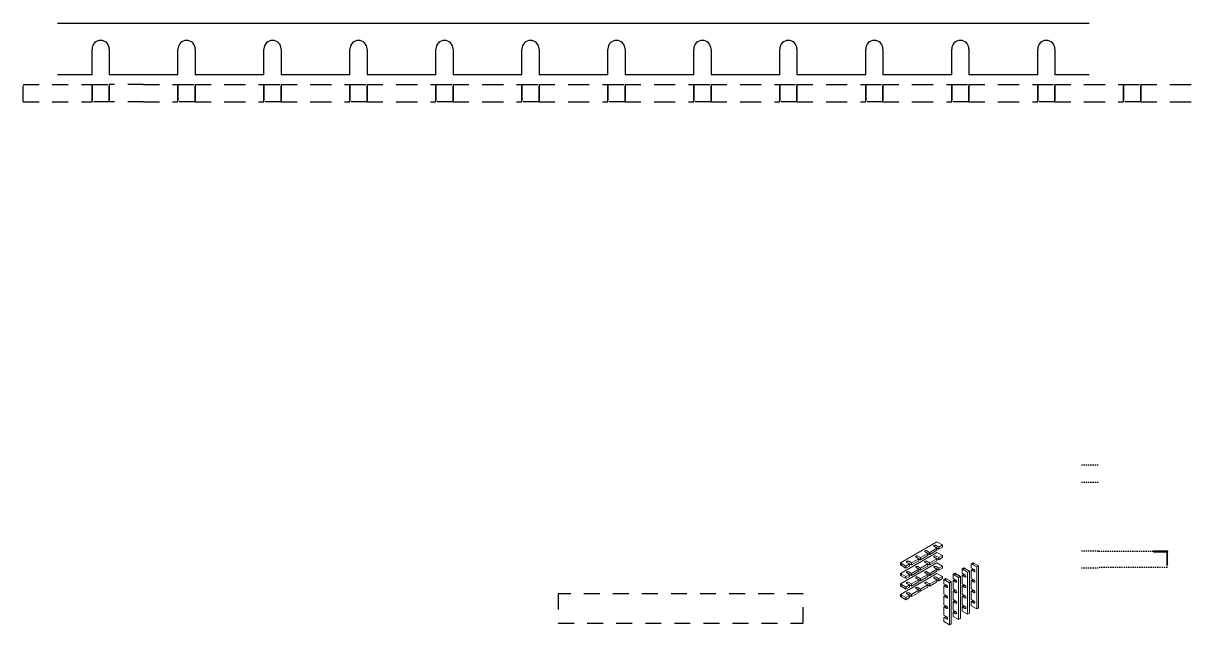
# Model space of a CAD drawing. Header units: millimetres. Extents: x -244126 to 368105, y -173968 to 259060.
# Drawn here: x 40743 to 44123, y 14732 to 16482 of the extents above; entities that cross this region are included whole.
import ezdxf

# ---------------------------------------------------------------- set-up
doc = ezdxf.new("R2010")
doc.units = ezdxf.units.MM
doc.header["$MEASUREMENT"] = 0
for name, pattern in [('TA_HL_001.00', [6.5, 3.55, -2.95]), ('TA_HL_001.00000', [6.5, 3.55, -2.95]), ('TA_HL_013.00000', [84.5, 46.15, -38.35])]:
    doc.linetypes.add(name, pattern=pattern)
for name, color, linetype in [('000 - H A T C H', 8, 'Continuous'), ('000 - WIPEOUT', 250, 'Continuous'), ('001 - ASCESSORIES', 1, 'Continuous'), ('002 - STRUCTURAL STEEL', 4, 'Continuous'), ('A04_TUBE SERIES', 7, 'Continuous')]:
    doc.layers.add(name, color=color, linetype=linetype)

# ---------------------------------------------------------------- blocks, each defined once
blk = doc.blocks.new('*U686')
at = {"layer": '000 - H A T C H'}
h = blk.add_hatch(dxfattribs=at)
h.set_pattern_fill('ANSI32', color=256, scale=0.1)
h.set_pattern_definition([(45, (0, 0), (-0.67352, 0.67352), []), (45, (0.449, 0), (-0.67352, 0.67352), [])])
edge = h.paths.add_edge_path()
edge.add_line((0, 1.5), (0, 40))
edge.add_line((0, 40), (-2, 40))
edge.add_line((-2, 40), (-2, 2))
edge.add_line((-2, 2), (-40, 2))
edge.add_line((-40, 2), (-40, 0))
edge.add_line((-40, 0), (-1.5, 0))
edge.add_arc((-1.5, 1.5), 1.5, 270, 360)
blk.add_point((0, 0))
at = {"layer": '001 - ASCESSORIES', "color": 0, "linetype": 'ByBlock'}
for points in [[(-2, 40), (-2, 2), (-40, 2), (-40, 0), (-1.5, 0)], [(0, 1.5), (0, 40), (-2, 40)]]:
    blk.add_lwpolyline(points, dxfattribs=at)
blk.add_lwpolyline([(-1.5, 0, 0.414214), (0, 1.5)], format="xyb", dxfattribs=at)
blk = doc.blocks.new('*U812')
at = {"layer": 'A04_TUBE SERIES', "color": 3, "linetype": 'ByBlock'}
for points in [[(-1975, 25), (-1775, 25)], [(-1975, -25), (-1975, 25)], [(-1775, 25), (-1775, -25)], [(-1725, -25), (-1725, 25)], [(-1625, 25), (-1725, 25)], [(-1625, 25), (-1525, 25)], [(-1525, 25), (-1525, -25)], [(-1475, 25), (-1375, 25)], [(-1475, -25), (-1475, 25)], [(-1375, 25), (-1275, 25)], [(-1275, 25), (-1275, -25)], [(-1225, 25), (-1125, 25)], [(-1225, -25), (-1225, 25)], [(-1125, 25), (-1025, 25)], [(-1025, 25), (-1025, -25)], [(-975, 25), (-875, 25)], [(-975, -25), (-975, 25)], [(-875, 25), (-775, 25)], [(-775, 25), (-775, -25)], [(-725, 25), (-625, 25)], [(-725, -25), (-725, 25)], [(-625, 25), (-525, 25)], [(-525, 25), (-525, -25)], [(-475, 25), (-375, 25)], [(-475, -25), (-475, 25)], [(-375, 25), (-275, 25)], [(-275, 25), (-275, -25)], [(-225, 25), (-125, 25)], [(-225, -25), (-225, 25)], [(-125, 25), (-25, 25)], [(-25, 25), (-25, -25)], [(25, 25), (125, 25)], [(25, -25), (25, 25)], [(125, 25), (225, 25)], [(225, 25), (225, -25)], [(275, 25), (375, 25)], [(275, -25), (275, 25)], [(375, 25), (475, 25)], [(475, 25), (475, -25)], [(525, 25), (625, 25)], [(525, -25), (525, 25)], [(625, 25), (725, 25)], [(725, 25), (725, -25)], [(775, 25), (875, 25)], [(775, -25), (775, 25)], [(875, 25), (975, 25)], [(975, 25), (975, -25)], [(1025, 25), (1125, 25)], [(1025, -25), (1025, 25)], [(1125, 25), (1225, 25)], [(1225, 25), (1225, -25)], [(1275, 25), (1375, 25)], [(1275, -25), (1275, 25)], [(1375, 25), (1475, 25)], [(-1975, -25), (-1775, -25)], [(-1625, -25), (-1725, -25)], [(-1625, -25), (-1525, -25)], [(-1475, -25), (-1375, -25)], [(-1375, -25), (-1275, -25)], [(-1225, -25), (-1125, -25)], [(-1125, -25), (-1025, -25)], [(-975, -25), (-875, -25)], [(-875, -25), (-775, -25)], [(-725, -25), (-625, -25)], [(-625, -25), (-525, -25)], [(-475, -25), (-375, -25)], [(-375, -25), (-275, -25)], [(-225, -25), (-125, -25)], [(-125, -25), (-25, -25)], [(25, -25), (125, -25)], [(125, -25), (225, -25)], [(275, -25), (375, -25)], [(375, -25), (475, -25)], [(525, -25), (625, -25)], [(625, -25), (725, -25)], [(775, -25), (875, -25)], [(875, -25), (975, -25)], [(1025, -25), (1125, -25)], [(1125, -25), (1225, -25)], [(1275, -25), (1375, -25)], [(1375, -25), (1475, -25)]]:
    blk.add_lwpolyline(points, dxfattribs=at)
at = {"layer": 'A04_TUBE SERIES', "color": 1, "linetype": 'ByBlock'}
for points in [[(-1775, 25), (-1725, 25), (-1725, -25), (-1775, -25)], [(-1525, 25), (-1475, 25), (-1475, -25), (-1525, -25)], [(-1275, 25), (-1225, 25), (-1225, -25), (-1275, -25)], [(-1025, 25), (-975, 25), (-975, -25), (-1025, -25)], [(-775, 25), (-725, 25), (-725, -25), (-775, -25)], [(-525, 25), (-475, 25), (-475, -25), (-525, -25)], [(-275, 25), (-225, 25), (-225, -25), (-275, -25)], [(-25, 25), (25, 25), (25, -25), (-25, -25)], [(225, 25), (275, 25), (275, -25), (225, -25)], [(475, 25), (525, 25), (525, -25), (475, -25)], [(725, 25), (775, 25), (775, -25), (725, -25)], [(975, 25), (1025, 25), (1025, -25), (975, -25)], [(1225, 25), (1275, 25), (1275, -25), (1225, -25)]]:
    blk.add_lwpolyline(points, close=True, dxfattribs=at)
blk = doc.blocks.new('*U813')
at = {"color": 0}
blk.add_wipeout([(-356.2, 85.4), (356.2, 85.4), (356.2, 0), (-356.2, 0)], dxfattribs=at).dxf.layer = '000 - WIPEOUT'
at = {"layer": '002 - STRUCTURAL STEEL', "color": 0, "linetype": 'ByBlock'}
blk.add_lwpolyline([(-356.2, 85.4), (356.2, 85.4), (356.2, 0), (-356.2, 0)], close=True, dxfattribs=at)

msp = doc.modelspace()

# ---------------------------------------------------------------- linework, layer by layer
at = {"color": 3}
for p, q in [((40842.89557, 16481.92781), (41092.89557, 16481.92781)), ((41092.89557, 16481.92781), (41342.89557, 16481.92781)), ((41342.89557, 16481.92781), (41592.89557, 16481.92781)), ((41592.89557, 16481.92781), (41842.89557, 16481.92781)), ((41842.89557, 16481.92781), (42092.89557, 16481.92781)), ((42092.89557, 16481.92781), (42342.89557, 16481.92781)), ((42342.89557, 16481.92781), (42592.89557, 16481.92781)), ((42592.89557, 16481.92781), (42842.89557, 16481.92781)), ((42842.89557, 16481.92781), (43092.89557, 16481.92781)), ((43092.89557, 16481.92781), (43342.89557, 16481.92781)), ((43342.89557, 16481.92781), (43592.89557, 16481.92781)), ((43592.89557, 16481.92781), (43842.89557, 16481.92781)), ((40942.89557, 16331.92781), (40842.89557, 16331.92781)), ((41092.89557, 16331.92781), (40992.89557, 16331.92781)), ((41192.89557, 16331.92781), (41092.89557, 16331.92781)), ((41342.89557, 16331.92781), (41242.89557, 16331.92781)), ((41442.89557, 16331.92781), (41342.89557, 16331.92781)), ((41592.89557, 16331.92781), (41492.89557, 16331.92781)), ((41692.89557, 16331.92781), (41592.89557, 16331.92781)), ((41842.89557, 16331.92781), (41742.89557, 16331.92781)), ((41942.89557, 16331.92781), (41842.89557, 16331.92781)), ((42092.89557, 16331.92781), (41992.89557, 16331.92781)), ((42192.89557, 16331.92781), (42092.89557, 16331.92781)), ((42342.89557, 16331.92781), (42242.89557, 16331.92781)), ((42442.89557, 16331.92781), (42342.89557, 16331.92781)), ((42592.89557, 16331.92781), (42492.89557, 16331.92781)), ((42692.89557, 16331.92781), (42592.89557, 16331.92781)), ((42842.89557, 16331.92781), (42742.89557, 16331.92781)), ((42942.89557, 16331.92781), (42842.89557, 16331.92781)), ((43092.89557, 16331.92781), (42992.89557, 16331.92781)), ((43192.89557, 16331.92781), (43092.89557, 16331.92781)), ((43342.89557, 16331.92781), (43242.89557, 16331.92781)), ((43442.89557, 16331.92781), (43342.89557, 16331.92781)), ((43592.89557, 16331.92781), (43492.89557, 16331.92781)), ((43692.89557, 16331.92781), (43592.89557, 16331.92781)), ((43842.89557, 16331.92781), (43742.89557, 16331.92781))]:
    msp.add_line(p, q, dxfattribs=at)
at = {"color": 0, "linetype": 'Continuous', "lineweight": 0, "extrusion": (5.55112e-17, 0.816497, 0.57735)}
for p, q in [((43400.05888, 14972.96671), (43293.99286, 14911.72946)), ((43400.05888, 14942.34809), (43293.99286, 14881.11084)), ((43373.54237, 14939.28622), (43365.58742, 14943.87902)), ((43370.89072, 14946.94088), (43378.84568, 14942.34809)), ((43370.89072, 14946.75717), (43378.68658, 14942.25623)), ((43378.68658, 14942.25623), (43378.68658, 14936.49993)), ((43378.84568, 14942.34809), (43400.05888, 14954.59554)), ((43378.84568, 14936.22436), (43400.05888, 14948.47181)), ((43378.84568, 14936.22436), (43378.84568, 14942.34809)), ((43400.05888, 14954.59554), (43392.10393, 14959.18833)), ((43397.40723, 14962.25019), (43405.36218, 14957.6574)), ((43397.40723, 14962.06648), (43405.20308, 14957.56554)), ((43405.20308, 14951.80924), (43397.40723, 14956.31018)), ((43415.96878, 14963.78112), (43400.05888, 14972.96671)), ((43400.05888, 14954.59554), (43405.36218, 14951.53367)), ((43400.05888, 14948.47181), (43400.05888, 14954.59554)), ((43415.96878, 14933.1625), (43400.05888, 14942.34809)), ((43405.20308, 14957.56554), (43405.20308, 14951.80924)), ((43405.36218, 14957.6574), (43415.96878, 14963.78112)), ((43405.36218, 14951.53367), (43405.36218, 14957.6574)), ((43405.36218, 14951.53367), (43415.96878, 14957.6574)), ((43415.96878, 14957.6574), (43415.96878, 14963.78112)), ((43293.99286, 14911.72946), (43309.90276, 14902.54388)), ((43293.99286, 14905.60574), (43293.99286, 14911.72946)), ((43400.05888, 14911.72946), (43293.99286, 14850.49222)), ((43294.15196, 14905.6976), (43294.15196, 14911.4539)), ((43294.15196, 14911.4539), (43309.74367, 14902.45202)), ((43294.15196, 14905.6976), (43299.13706, 14908.57575)), ((43309.90276, 14902.54388), (43320.50937, 14908.6676)), ((43320.50937, 14908.6676), (43312.55441, 14913.2604)), ((43317.85772, 14916.32226), (43325.81267, 14911.72946)), ((43317.85772, 14916.13855), (43325.65357, 14911.63761)), ((43325.65357, 14905.88131), (43317.85772, 14910.38225)), ((43320.50937, 14908.6676), (43325.81267, 14905.60574)), ((43320.50937, 14902.54388), (43320.50937, 14908.6676)), ((43325.65357, 14911.63761), (43325.65357, 14905.88131)), ((43325.81267, 14911.72946), (43347.02587, 14923.97691)), ((43325.81267, 14905.60574), (43347.02587, 14917.85319)), ((43325.81267, 14905.60574), (43325.81267, 14911.72946)), ((43347.02587, 14923.97691), (43339.07092, 14928.56971)), ((43344.37422, 14931.63157), (43352.32917, 14927.03878)), ((43344.37422, 14931.44786), (43352.17007, 14926.94692)), ((43352.17007, 14921.19062), (43344.37422, 14925.69156)), ((43347.02587, 14923.97691), (43352.32917, 14920.91505)), ((43347.02587, 14917.85319), (43347.02587, 14923.97691)), ((43352.17007, 14926.94692), (43352.17007, 14921.19062)), ((43352.32917, 14927.03878), (43373.54237, 14939.28622)), ((43352.32917, 14920.91505), (43373.54237, 14933.1625)), ((43352.32917, 14920.91505), (43352.32917, 14927.03878)), ((43352.32917, 14896.42015), (43373.54237, 14908.6676)), ((43373.54237, 14908.6676), (43365.58742, 14913.2604)), ((43378.68658, 14936.49993), (43370.89072, 14941.00087)), ((43370.89072, 14916.32226), (43378.84568, 14911.72946)), ((43370.89072, 14916.13855), (43378.68658, 14911.63761)), ((43378.68658, 14905.88131), (43370.89072, 14910.38225)), ((43373.54237, 14939.28622), (43378.84568, 14936.22436)), ((43373.54237, 14933.1625), (43373.54237, 14939.28622)), ((43373.54237, 14908.6676), (43378.84568, 14905.60574)), ((43373.54237, 14902.54388), (43373.54237, 14908.6676)), ((43378.68658, 14911.63761), (43378.68658, 14905.88131)), ((43378.84568, 14911.72946), (43400.05888, 14923.97691)), ((43378.84568, 14905.60574), (43400.05888, 14917.85319)), ((43378.84568, 14905.60574), (43378.84568, 14911.72946)), ((43400.05888, 14923.97691), (43392.10393, 14928.56971)), ((43397.40723, 14931.63157), (43405.36218, 14927.03878)), ((43397.40723, 14931.44786), (43405.20308, 14926.94692)), ((43405.20308, 14921.19062), (43397.40723, 14925.69156)), ((43400.05888, 14923.97691), (43405.36218, 14920.91505)), ((43400.05888, 14917.85319), (43400.05888, 14923.97691)), ((43415.96878, 14902.54388), (43400.05888, 14911.72946)), ((43405.20308, 14926.94692), (43405.20308, 14921.19062)), ((43405.36218, 14927.03878), (43415.96878, 14933.1625)), ((43405.36218, 14920.91505), (43405.36218, 14927.03878)), ((43405.36218, 14920.91505), (43415.96878, 14927.03878)), ((43415.96878, 14927.03878), (43415.96878, 14933.1625)), ((43499.82317, 14909.24405), (43505.12647, 14912.30591)), ((43499.82317, 14909.24405), (43515.73307, 14900.05846)), ((43499.82317, 14896.9966), (43499.82317, 14909.24405)), ((43500.14137, 14909.24405), (43505.12647, 14912.1222)), ((43515.73307, 14900.24217), (43500.14137, 14909.24405)), ((43505.12647, 14912.30591), (43521.03637, 14903.12032)), ((43505.12647, 14906.3659), (43505.12647, 14912.1222)), ((43505.12647, 14912.1222), (43520.71817, 14903.12032)), ((43293.99286, 14905.60574), (43309.90276, 14896.42015)), ((43400.05888, 14881.11084), (43293.99286, 14819.8736)), ((43293.99286, 14881.11084), (43309.90276, 14871.92526)), ((43293.99286, 14874.98712), (43293.99286, 14881.11084)), ((43293.99286, 14874.98712), (43309.90276, 14865.80153)), ((43309.74367, 14896.69572), (43294.15196, 14905.6976)), ((43294.15196, 14875.07897), (43294.15196, 14880.83528)), ((43294.15196, 14880.83528), (43309.74367, 14871.8334)), ((43294.15196, 14875.07897), (43299.13706, 14877.95713)), ((43309.74367, 14866.0771), (43294.15196, 14875.07897)), ((43309.74367, 14902.45202), (43309.74367, 14896.69572)), ((43309.90276, 14896.42015), (43320.50937, 14902.54388)), ((43309.90276, 14896.42015), (43309.90276, 14902.54388)), ((43309.90276, 14871.92526), (43320.50937, 14878.04898)), ((43320.50937, 14878.04898), (43312.55441, 14882.64177)), ((43317.85772, 14885.70364), (43325.81267, 14881.11084)), ((43317.85772, 14885.51992), (43325.65357, 14881.01899)), ((43325.65357, 14875.26269), (43317.85772, 14879.76362)), ((43320.50937, 14878.04898), (43325.81267, 14874.98712)), ((43320.50937, 14871.92526), (43320.50937, 14878.04898)), ((43325.65357, 14881.01899), (43325.65357, 14875.26269)), ((43325.81267, 14881.11084), (43347.02587, 14893.35829)), ((43325.81267, 14874.98712), (43347.02587, 14887.23457)), ((43325.81267, 14874.98712), (43325.81267, 14881.11084)), ((43347.02587, 14893.35829), (43339.07092, 14897.95109)), ((43344.37422, 14901.01295), (43352.32917, 14896.42015)), ((43344.37422, 14900.82924), (43352.17007, 14896.3283)), ((43352.17007, 14890.572), (43344.37422, 14895.07293)), ((43347.02587, 14893.35829), (43352.32917, 14890.29643)), ((43347.02587, 14887.23457), (43347.02587, 14893.35829)), ((43352.17007, 14896.3283), (43352.17007, 14890.572)), ((43352.32917, 14890.29643), (43373.54237, 14902.54388)), ((43352.32917, 14890.29643), (43352.32917, 14896.42015)), ((43352.32917, 14865.80153), (43373.54237, 14878.04898)), ((43373.54237, 14878.04898), (43365.58742, 14882.64177)), ((43370.89072, 14885.70364), (43378.84568, 14881.11084)), ((43370.89072, 14885.51992), (43378.68658, 14881.01899)), ((43378.68658, 14875.26269), (43370.89072, 14879.76362)), ((43373.54237, 14878.04898), (43378.84568, 14874.98712)), ((43373.54237, 14871.92526), (43373.54237, 14878.04898)), ((43378.68658, 14881.01899), (43378.68658, 14875.26269)), ((43378.84568, 14881.11084), (43400.05888, 14893.35829)), ((43378.84568, 14874.98712), (43400.05888, 14887.23457)), ((43378.84568, 14874.98712), (43378.84568, 14881.11084)), ((43400.05888, 14893.35829), (43392.10393, 14897.95109)), ((43397.40723, 14901.01295), (43405.36218, 14896.42015)), ((43397.40723, 14900.82924), (43405.20308, 14896.3283)), ((43405.20308, 14890.572), (43397.40723, 14895.07293)), ((43400.05888, 14893.35829), (43405.36218, 14890.29643)), ((43400.05888, 14887.23457), (43400.05888, 14893.35829)), ((43415.96878, 14871.92526), (43400.05888, 14881.11084)), ((43405.20308, 14896.3283), (43405.20308, 14890.572)), ((43405.36218, 14896.42015), (43415.96878, 14902.54388)), ((43405.36218, 14890.29643), (43405.36218, 14896.42015)), ((43405.36218, 14890.29643), (43415.96878, 14896.42015)), ((43415.96878, 14896.42015), (43415.96878, 14902.54388)), ((43446.79016, 14878.62542), (43452.09346, 14881.68729)), ((43446.79016, 14878.62542), (43462.70006, 14869.43984)), ((43446.79016, 14866.37798), (43446.79016, 14878.62542)), ((43447.10836, 14878.62542), (43452.09346, 14881.50357)), ((43462.70006, 14869.62355), (43447.10836, 14878.62542)), ((43452.09346, 14881.68729), (43468.00336, 14872.5017)), ((43452.09346, 14875.74727), (43452.09346, 14881.50357)), ((43452.09346, 14881.50357), (43467.68516, 14872.5017)), ((43473.30666, 14893.93473), (43478.60996, 14896.9966)), ((43473.30666, 14893.93473), (43489.21657, 14884.74915)), ((43473.30666, 14881.68729), (43473.30666, 14893.93473)), ((43481.26161, 14877.09449), (43473.30666, 14881.68729)), ((43473.30666, 14875.56356), (43478.60996, 14878.62542)), ((43473.30666, 14875.56356), (43481.26161, 14870.97077)), ((43473.30666, 14851.06866), (43473.30666, 14875.56356)), ((43473.62486, 14893.93473), (43478.60996, 14896.81289)), ((43489.21657, 14884.93286), (43473.62486, 14893.93473)), ((43473.62486, 14875.56356), (43478.60996, 14878.44171)), ((43481.42071, 14871.06262), (43473.62486, 14875.56356)), ((43478.60996, 14896.9966), (43494.51987, 14887.81101)), ((43478.60996, 14891.05658), (43478.60996, 14896.81289)), ((43478.60996, 14896.81289), (43494.20167, 14887.81101)), ((43478.60996, 14872.68541), (43478.60996, 14878.44171)), ((43478.60996, 14878.44171), (43482.16629, 14876.38847)), ((43494.20167, 14887.81101), (43489.21657, 14884.93286)), ((43489.21657, 14884.74915), (43494.51987, 14887.81101)), ((43489.21657, 14884.74915), (43489.21657, 14762.27466)), ((43494.51987, 14887.81101), (43494.51987, 14765.33652)), ((43507.77812, 14892.4038), (43499.82317, 14896.9966)), ((43499.82317, 14890.87287), (43505.12647, 14893.93473)), ((43499.82317, 14890.87287), (43507.77812, 14886.28008)), ((43499.82317, 14866.37798), (43499.82317, 14890.87287)), ((43500.14137, 14890.87287), (43505.12647, 14893.75102)), ((43507.93722, 14886.37194), (43500.14137, 14890.87287)), ((43505.12647, 14887.99472), (43505.12647, 14893.75102)), ((43505.12647, 14893.75102), (43508.68279, 14891.69778)), ((43520.71817, 14903.12032), (43515.73307, 14900.24217)), ((43515.73307, 14900.05846), (43521.03637, 14903.12032)), ((43515.73307, 14900.05846), (43515.73307, 14777.58397)), ((43521.03637, 14903.12032), (43521.03637, 14780.64583)), ((43293.99286, 14850.49222), (43309.90276, 14841.30663)), ((43293.99286, 14844.3685), (43293.99286, 14850.49222)), ((43293.99286, 14844.3685), (43309.90276, 14835.18291)), ((43294.15196, 14844.46035), (43294.15196, 14850.21665)), ((43294.15196, 14850.21665), (43309.74367, 14841.21478)), ((43294.15196, 14844.46035), (43299.13706, 14847.3385)), ((43309.74367, 14835.45848), (43294.15196, 14844.46035)), ((43309.74367, 14871.8334), (43309.74367, 14866.0771)), ((43309.74367, 14841.21478), (43309.74367, 14835.45848)), ((43309.90276, 14865.80153), (43320.50937, 14871.92526)), ((43309.90276, 14865.80153), (43309.90276, 14871.92526)), ((43309.90276, 14841.30663), (43320.50937, 14847.43036)), ((43309.90276, 14835.18291), (43320.50937, 14841.30663)), ((43309.90276, 14835.18291), (43309.90276, 14841.30663)), ((43320.50937, 14847.43036), (43312.55441, 14852.02315)), ((43317.85772, 14855.08501), (43325.81267, 14850.49222)), ((43317.85772, 14854.9013), (43325.65357, 14850.40037)), ((43325.65357, 14844.64406), (43317.85772, 14849.145)), ((43320.50937, 14847.43036), (43325.81267, 14844.3685)), ((43320.50937, 14841.30663), (43320.50937, 14847.43036)), ((43325.65357, 14850.40037), (43325.65357, 14844.64406)), ((43325.81267, 14850.49222), (43347.02587, 14862.73967)), ((43325.81267, 14844.3685), (43347.02587, 14856.61595)), ((43325.81267, 14844.3685), (43325.81267, 14850.49222)), ((43347.02587, 14862.73967), (43339.07092, 14867.33246)), ((43344.37422, 14870.39433), (43352.32917, 14865.80153)), ((43344.37422, 14870.21061), (43352.17007, 14865.70968)), ((43352.17007, 14859.95338), (43344.37422, 14864.45431)), ((43347.02587, 14862.73967), (43352.32917, 14859.67781)), ((43347.02587, 14856.61595), (43347.02587, 14862.73967)), ((43352.17007, 14865.70968), (43352.17007, 14859.95338)), ((43352.32917, 14859.67781), (43373.54237, 14871.92526)), ((43352.32917, 14859.67781), (43352.32917, 14865.80153)), ((43352.32917, 14835.18291), (43373.54237, 14847.43036)), ((43352.32917, 14829.05919), (43373.54237, 14841.30663)), ((43373.54237, 14847.43036), (43365.58742, 14852.02315)), ((43370.89072, 14855.08501), (43378.84568, 14850.49222)), ((43370.89072, 14854.9013), (43378.68658, 14850.40037)), ((43378.68658, 14844.64406), (43370.89072, 14849.145)), ((43373.54237, 14847.43036), (43378.84568, 14844.3685)), ((43373.54237, 14841.30663), (43373.54237, 14847.43036)), ((43378.68658, 14850.40037), (43378.68658, 14844.64406)), ((43378.84568, 14850.49222), (43400.05888, 14862.73967)), ((43378.84568, 14844.3685), (43400.05888, 14856.61595)), ((43378.84568, 14844.3685), (43378.84568, 14850.49222)), ((43400.05888, 14862.73967), (43392.10393, 14867.33246)), ((43397.40723, 14870.39433), (43405.36218, 14865.80153)), ((43397.40723, 14870.21061), (43405.20308, 14865.70968)), ((43405.20308, 14859.95338), (43397.40723, 14864.45431)), ((43400.05888, 14862.73967), (43405.36218, 14859.67781)), ((43400.05888, 14856.61595), (43400.05888, 14862.73967)), ((43405.20308, 14865.70968), (43405.20308, 14859.95338)), ((43405.36218, 14865.80153), (43415.96878, 14871.92526)), ((43405.36218, 14859.67781), (43405.36218, 14865.80153)), ((43405.36218, 14859.67781), (43415.96878, 14865.80153)), ((43415.96878, 14865.80153), (43415.96878, 14871.92526)), ((43420.27365, 14863.31611), (43425.57696, 14866.37798)), ((43420.27365, 14863.31611), (43436.18356, 14854.13053)), ((43420.27365, 14851.06866), (43420.27365, 14863.31611)), ((43428.22861, 14846.47587), (43420.27365, 14851.06866)), ((43420.27365, 14844.94494), (43425.57696, 14848.0068)), ((43420.27365, 14844.94494), (43428.22861, 14840.35215)), ((43420.27365, 14820.45004), (43420.27365, 14844.94494)), ((43420.59185, 14863.31611), (43425.57696, 14866.19426)), ((43436.18356, 14854.31424), (43420.59185, 14863.31611)), ((43420.59185, 14844.94494), (43425.57696, 14847.82309)), ((43428.3877, 14840.444), (43420.59185, 14844.94494)), ((43425.57696, 14866.37798), (43441.48686, 14857.19239)), ((43425.57696, 14860.43796), (43425.57696, 14866.19426)), ((43425.57696, 14866.19426), (43441.16866, 14857.19239)), ((43425.57696, 14842.06679), (43425.57696, 14847.82309)), ((43425.57696, 14847.82309), (43429.13328, 14845.76984)), ((43441.16866, 14857.19239), (43436.18356, 14854.31424)), ((43436.18356, 14854.13053), (43441.48686, 14857.19239)), ((43436.18356, 14854.13053), (43436.18356, 14731.65604)), ((43441.48686, 14857.19239), (43441.48686, 14734.7179)), ((43454.74511, 14861.78518), (43446.79016, 14866.37798)), ((43446.79016, 14860.25425), (43452.09346, 14863.31611)), ((43446.79016, 14860.25425), (43454.74511, 14855.66146)), ((43446.79016, 14835.75935), (43446.79016, 14860.25425)), ((43447.10836, 14860.25425), (43452.09346, 14863.1324)), ((43454.90421, 14855.75331), (43447.10836, 14860.25425)), ((43452.09346, 14857.3761), (43452.09346, 14863.1324)), ((43452.09346, 14863.1324), (43455.64979, 14861.07916)), ((43467.68516, 14872.5017), (43462.70006, 14869.62355)), ((43462.70006, 14869.43984), (43468.00336, 14872.5017)), ((43462.70006, 14869.43984), (43462.70006, 14746.96535)), ((43468.00336, 14872.5017), (43468.00336, 14750.02721)), ((43481.26161, 14846.47587), (43473.30666, 14851.06866)), ((43473.30666, 14844.94494), (43478.60996, 14848.0068)), ((43473.30666, 14844.94494), (43481.26161, 14840.35215)), ((43473.30666, 14820.45004), (43473.30666, 14844.94494)), ((43473.62486, 14844.94494), (43478.60996, 14847.82309)), ((43481.42071, 14840.444), (43473.62486, 14844.94494)), ((43478.60996, 14842.06679), (43478.60996, 14847.82309)), ((43478.60996, 14847.82309), (43482.16629, 14845.76984)), ((43507.77812, 14861.78518), (43499.82317, 14866.37798)), ((43499.82317, 14860.25425), (43505.12647, 14863.31611)), ((43499.82317, 14860.25425), (43507.77812, 14855.66146)), ((43499.82317, 14835.75935), (43499.82317, 14860.25425)), ((43500.14137, 14860.25425), (43505.12647, 14863.1324)), ((43507.93722, 14855.75331), (43500.14137, 14860.25425)), ((43505.12647, 14857.3761), (43505.12647, 14863.1324)), ((43505.12647, 14863.1324), (43508.68279, 14861.07916)), ((43293.99286, 14819.8736), (43309.90276, 14810.68801)), ((43293.99286, 14813.74988), (43293.99286, 14819.8736)), ((43293.99286, 14813.74988), (43309.90276, 14804.56429)), ((43294.15196, 14813.84173), (43294.15196, 14819.59803)), ((43294.15196, 14819.59803), (43309.74367, 14810.59616)), ((43294.15196, 14813.84173), (43299.13706, 14816.71988)), ((43309.74367, 14804.83986), (43294.15196, 14813.84173)), ((43309.74367, 14810.59616), (43309.74367, 14804.83986)), ((43309.90276, 14810.68801), (43320.50937, 14816.81174)), ((43309.90276, 14804.56429), (43320.50937, 14810.68801)), ((43309.90276, 14804.56429), (43309.90276, 14810.68801)), ((43320.50937, 14816.81174), (43312.55441, 14821.40453)), ((43317.85772, 14824.46639), (43325.81267, 14819.8736)), ((43317.85772, 14824.28268), (43325.65357, 14819.78174)), ((43325.65357, 14814.02544), (43317.85772, 14818.52638)), ((43320.50937, 14816.81174), (43325.81267, 14813.74988)), ((43320.50937, 14810.68801), (43320.50937, 14816.81174)), ((43325.65357, 14819.78174), (43325.65357, 14814.02544)), ((43325.81267, 14819.8736), (43347.02587, 14832.12105)), ((43325.81267, 14813.74988), (43347.02587, 14825.99732)), ((43325.81267, 14813.74988), (43325.81267, 14819.8736)), ((43347.02587, 14832.12105), (43339.07092, 14836.71384)), ((43344.37422, 14839.7757), (43352.32917, 14835.18291)), ((43344.37422, 14839.59199), (43352.17007, 14835.09105)), ((43352.17007, 14829.33475), (43344.37422, 14833.83569)), ((43347.02587, 14832.12105), (43352.32917, 14829.05919)), ((43347.02587, 14825.99732), (43347.02587, 14832.12105)), ((43352.17007, 14835.09105), (43352.17007, 14829.33475)), ((43352.32917, 14829.05919), (43352.32917, 14835.18291)), ((43428.22861, 14815.85725), (43420.27365, 14820.45004)), ((43420.27365, 14814.32632), (43425.57696, 14817.38818)), ((43420.27365, 14814.32632), (43428.22861, 14809.73352)), ((43420.27365, 14789.83142), (43420.27365, 14814.32632)), ((43420.59185, 14814.32632), (43425.57696, 14817.20447)), ((43428.3877, 14809.82538), (43420.59185, 14814.32632)), ((43425.57696, 14811.44817), (43425.57696, 14817.20447)), ((43425.57696, 14817.20447), (43429.13328, 14815.15122)), ((43454.74511, 14831.16656), (43446.79016, 14835.75935)), ((43446.79016, 14829.63563), (43452.09346, 14832.69749)), ((43446.79016, 14829.63563), (43454.74511, 14825.04284)), ((43446.79016, 14805.14073), (43446.79016, 14829.63563)), ((43447.10836, 14829.63563), (43452.09346, 14832.51378)), ((43454.90421, 14825.13469), (43447.10836, 14829.63563)), ((43452.09346, 14826.75748), (43452.09346, 14832.51378)), ((43452.09346, 14832.51378), (43455.64979, 14830.46053)), ((43481.26161, 14815.85725), (43473.30666, 14820.45004)), ((43473.30666, 14814.32632), (43478.60996, 14817.38818)), ((43473.30666, 14814.32632), (43481.26161, 14809.73352)), ((43473.30666, 14789.83142), (43473.30666, 14814.32632)), ((43473.62486, 14814.32632), (43478.60996, 14817.20447)), ((43481.42071, 14809.82538), (43473.62486, 14814.32632)), ((43478.60996, 14811.44817), (43478.60996, 14817.20447)), ((43478.60996, 14817.20447), (43482.16629, 14815.15122)), ((43507.77812, 14831.16656), (43499.82317, 14835.75935)), ((43499.82317, 14829.63563), (43505.12647, 14832.69749)), ((43499.82317, 14829.63563), (43507.77812, 14825.04284)), ((43499.82317, 14805.14073), (43499.82317, 14829.63563)), ((43500.14137, 14829.63563), (43505.12647, 14832.51378)), ((43507.93722, 14825.13469), (43500.14137, 14829.63563)), ((43505.12647, 14826.75748), (43505.12647, 14832.51378)), ((43505.12647, 14832.51378), (43508.68279, 14830.46053)), ((43428.22861, 14785.23863), (43420.27365, 14789.83142)), ((43420.27365, 14783.7077), (43425.57696, 14786.76956)), ((43420.27365, 14783.7077), (43428.22861, 14779.1149)), ((43420.27365, 14759.2128), (43420.27365, 14783.7077)), ((43420.59185, 14783.7077), (43425.57696, 14786.58585)), ((43428.3877, 14779.20676), (43420.59185, 14783.7077)), ((43425.57696, 14780.82955), (43425.57696, 14786.58585)), ((43425.57696, 14786.58585), (43429.13328, 14784.5326)), ((43454.74511, 14800.54794), (43446.79016, 14805.14073)), ((43446.79016, 14799.01701), (43452.09346, 14802.07887)), ((43446.79016, 14799.01701), (43454.74511, 14794.42421)), ((43446.79016, 14774.52211), (43446.79016, 14799.01701)), ((43454.74511, 14769.92932), (43446.79016, 14774.52211)), ((43447.10836, 14799.01701), (43452.09346, 14801.89516)), ((43454.90421, 14794.51607), (43447.10836, 14799.01701)), ((43452.09346, 14796.13886), (43452.09346, 14801.89516)), ((43452.09346, 14801.89516), (43455.64979, 14799.84191)), ((43481.26161, 14785.23863), (43473.30666, 14789.83142)), ((43473.30666, 14783.7077), (43478.60996, 14786.76956)), ((43473.30666, 14783.7077), (43481.26161, 14779.1149)), ((43473.30666, 14771.46025), (43473.30666, 14783.7077)), ((43473.62486, 14783.7077), (43478.60996, 14786.58585)), ((43481.42071, 14779.20676), (43473.62486, 14783.7077)), ((43478.60996, 14786.58585), (43482.16629, 14784.5326)), ((43478.60996, 14780.82955), (43478.60996, 14786.58585)), ((43507.77812, 14800.54794), (43499.82317, 14805.14073)), ((43499.82317, 14799.01701), (43505.12647, 14802.07887)), ((43499.82317, 14799.01701), (43507.77812, 14794.42421)), ((43499.82317, 14786.76956), (43499.82317, 14799.01701)), ((43515.73307, 14777.58397), (43499.82317, 14786.76956)), ((43500.14137, 14799.01701), (43505.12647, 14801.89516)), ((43507.93722, 14794.51607), (43500.14137, 14799.01701)), ((43505.12647, 14801.89516), (43508.68279, 14799.84191)), ((43505.12647, 14796.13886), (43505.12647, 14801.89516)), ((43515.73307, 14777.58397), (43521.03637, 14780.64583)), ((43428.22861, 14754.62001), (43420.27365, 14759.2128)), ((43420.27365, 14753.08907), (43425.57696, 14756.15094)), ((43420.27365, 14753.08907), (43428.22861, 14748.49628)), ((43420.27365, 14740.84163), (43420.27365, 14753.08907)), ((43436.18356, 14731.65604), (43420.27365, 14740.84163)), ((43420.59185, 14753.08907), (43425.57696, 14755.96722)), ((43428.3877, 14748.58814), (43420.59185, 14753.08907)), ((43425.57696, 14755.96722), (43429.13328, 14753.91398)), ((43425.57696, 14750.21092), (43425.57696, 14755.96722)), ((43446.79016, 14768.39839), (43452.09346, 14771.46025)), ((43446.79016, 14768.39839), (43454.74511, 14763.80559)), ((43446.79016, 14756.15094), (43446.79016, 14768.39839)), ((43462.70006, 14746.96535), (43446.79016, 14756.15094)), ((43447.10836, 14768.39839), (43452.09346, 14771.27654)), ((43454.90421, 14763.89745), (43447.10836, 14768.39839)), ((43452.09346, 14771.27654), (43455.64979, 14769.22329)), ((43452.09346, 14765.52023), (43452.09346, 14771.27654)), ((43462.70006, 14746.96535), (43468.00336, 14750.02721)), ((43489.21657, 14762.27466), (43473.30666, 14771.46025)), ((43489.21657, 14762.27466), (43494.51987, 14765.33652)), ((43436.18356, 14731.65604), (43441.48686, 14734.7179))]:
    msp.add_line(p, q, dxfattribs=at)
at = {"color": 1, "linetype": 'TA_HL_001.00000'}
for p, q in [((43870.00754, 14945.48433), (44070.00754, 14945.48433)), ((44070.00754, 14898.48433), (43870.00754, 14898.48433))]:
    msp.add_line(p, q, dxfattribs=at)
at = {"color": 3}
for points in [[(40942.89557, 16331.92781), (40942.89557, 16406.92781)], [(40992.89557, 16406.92781), (40992.89557, 16331.92781)], [(41192.89557, 16331.92781), (41192.89557, 16406.92781)], [(41242.89557, 16406.92781), (41242.89557, 16331.92781)], [(41442.89557, 16331.92781), (41442.89557, 16406.92781)], [(41492.89557, 16406.92781), (41492.89557, 16331.92781)], [(41692.89557, 16331.92781), (41692.89557, 16406.92781)], [(41742.89557, 16406.92781), (41742.89557, 16331.92781)], [(41942.89557, 16331.92781), (41942.89557, 16406.92781)], [(41992.89557, 16406.92781), (41992.89557, 16331.92781)], [(42192.89557, 16331.92781), (42192.89557, 16406.92781)], [(42242.89557, 16406.92781), (42242.89557, 16331.92781)], [(42442.89557, 16331.92781), (42442.89557, 16406.92781)], [(42492.89557, 16406.92781), (42492.89557, 16331.92781)], [(42692.89557, 16331.92781), (42692.89557, 16406.92781)], [(42742.89557, 16406.92781), (42742.89557, 16331.92781)], [(42942.89557, 16331.92781), (42942.89557, 16406.92781)], [(42992.89557, 16406.92781), (42992.89557, 16331.92781)], [(43192.89557, 16331.92781), (43192.89557, 16406.92781)], [(43242.89557, 16406.92781), (43242.89557, 16331.92781)], [(43442.89557, 16331.92781), (43442.89557, 16406.92781)], [(43492.89557, 16406.92781), (43492.89557, 16331.92781)], [(43692.89557, 16331.92781), (43692.89557, 16406.92781)], [(43742.89557, 16406.92781), (43742.89557, 16331.92781)]]:
    msp.add_lwpolyline(points, dxfattribs=at)
at = {"color": 1, "linetype": 'TA_HL_001.00'}
for points in [[(43820.00754, 15196.98433), (43870.00754, 15196.98433)], [(43820.00754, 15146.98433), (43870.00754, 15146.98433)], [(43820.00754, 14946.98433), (43870.00754, 14946.98433)], [(43820.00754, 14896.98433), (43870.00754, 14896.98433)]]:
    msp.add_lwpolyline(points, dxfattribs=at)
at = {"color": 3}
for centre in [(40967.89557, 16406.92781), (41217.89557, 16406.92781), (41467.89557, 16406.92781), (41717.89557, 16406.92781), (41967.89557, 16406.92781), (42217.89557, 16406.92781), (42467.89557, 16406.92781), (42717.89557, 16406.92781), (42967.89557, 16406.92781), (43217.89557, 16406.92781), (43467.89557, 16406.92781), (43717.89557, 16406.92781)]:
    msp.add_arc(centre, 25, 0, 180, dxfattribs=at)
at = {"color": 0, "linetype": 'Continuous', "lineweight": 0, "extrusion": (5.30705e-17, 5.55112e-17, -1)}
for centre in [(43368.23907, 14945.40995), (43394.75558, 14960.71926), (43315.20607, 14914.79133), (43341.72257, 14930.10064), (43368.23907, 14914.79133), (43394.75558, 14930.10064), (43315.20607, 14884.17271), (43341.72257, 14899.48202), (43368.23907, 14884.17271), (43394.75558, 14899.48202), (43315.20607, 14853.55408), (43341.72257, 14868.86339), (43368.23907, 14853.55408), (43394.75558, 14868.86339), (43315.20607, 14822.93546), (43341.72257, 14838.24477)]:
    msp.add_ellipse(centre, major_axis=(-3.75, 0), ratio=0.5773502692, start_param=-0.7853981634, end_param=2.3561944902, dxfattribs=at)
at = {"color": 0, "linetype": 'Continuous', "lineweight": 0, "extrusion": (9.48336e-18, 2.77556e-16, -1)}
for centre in [(43368.23907, 14945.22624), (43394.75558, 14960.53555), (43341.72257, 14929.91693), (43368.23907, 14914.60762), (43394.75558, 14929.91693), (43341.72257, 14899.2983), (43368.23907, 14883.98899), (43394.75558, 14899.2983), (43368.23907, 14853.37037), (43394.75558, 14868.67968), (43341.72257, 14838.06106)]:
    msp.add_ellipse(centre, major_axis=(-3.75, 0), ratio=0.5773502692, start_param=0.0424391451, end_param=2.3561944902, dxfattribs=at)
at = {"color": 0, "linetype": 'Continuous', "lineweight": 0}
for centre, major_axis, start_param, end_param in [((43394.75558, 14954.77925), (-3.75, 0), -2.3561944902, -2.0080284689), ((43315.20607, 14908.85131), (-3.75, 0), -2.3561944902, -2.0080284689), ((43341.72257, 14924.16063), (-3.75, 0), -2.3561944902, -2.0080284689), ((43368.23907, 14939.46994), (-3.75, 0), -2.3561944902, -2.0080284689), ((43368.23907, 14908.85131), (-3.75, 0), -2.3561944902, -2.0080284689), ((43394.75558, 14924.16063), (-3.75, 0), -2.3561944902, -2.0080284689), ((43315.20607, 14878.23269), (-3.75, 0), -2.3561944902, -2.0080284689), ((43341.72257, 14893.542), (-3.75, 0), -2.3561944902, -2.0080284689), ((43368.23907, 14878.23269), (-3.75, 0), -2.3561944902, -2.0080284689), ((43394.75558, 14893.542), (-3.75, 0), -2.3561944902, -2.0080284689), ((43481.26161, 14874.03263), (1.875, -3.2476), -0.7853981634, 2.3561944902), ((43507.77812, 14889.34194), (1.875, -3.2476), -0.7853981634, 2.3561944902), ((43315.20607, 14847.61407), (-3.75, 0), -2.3561944902, -2.0080284689), ((43341.72257, 14862.92338), (-3.75, 0), -2.3561944902, -2.0080284689), ((43368.23907, 14847.61407), (-3.75, 0), -2.3561944902, -2.0080284689), ((43394.75558, 14862.92338), (-3.75, 0), -2.3561944902, -2.0080284689), ((43428.22861, 14843.41401), (1.875, -3.2476), -0.7853981634, 2.3561944902), ((43454.74511, 14858.72332), (1.875, -3.2476), -0.7853981634, 2.3561944902), ((43481.26161, 14843.41401), (1.875, -3.2476), -0.7853981634, 2.3561944902), ((43507.77812, 14858.72332), (1.875, -3.2476), -0.7853981634, 2.3561944902), ((43315.20607, 14816.99545), (-3.75, 0), -2.3561944902, -2.0080284689), ((43341.72257, 14832.30476), (-3.75, 0), -2.3561944902, -2.0080284689), ((43428.22861, 14812.79539), (1.875, -3.2476), -0.7853981634, 2.3561944902), ((43454.74511, 14828.1047), (1.875, -3.2476), -0.7853981634, 2.3561944902), ((43481.26161, 14812.79539), (1.875, -3.2476), -0.7853981634, 2.3561944902), ((43507.77812, 14828.1047), (1.875, -3.2476), -0.7853981634, 2.3561944902), ((43428.22861, 14782.17677), (1.875, -3.2476), -0.7853981634, 2.3561944902), ((43454.74511, 14797.48608), (1.875, -3.2476), -0.7853981634, 2.3561944902), ((43481.26161, 14782.17677), (1.875, -3.2476), -0.7853981634, 2.3561944902), ((43507.77812, 14797.48608), (1.875, -3.2476), -0.7853981634, 2.3561944902), ((43428.22861, 14751.55814), (1.875, -3.2476), -0.7853981634, 2.3561944902), ((43454.74511, 14766.86745), (1.875, -3.2476), -0.7853981634, 2.3561944902)]:
    msp.add_ellipse(centre, major_axis=major_axis, ratio=0.5773502692, start_param=start_param, end_param=end_param, dxfattribs=at)
at = {"color": 0, "linetype": 'Continuous', "lineweight": 0, "extrusion": (-6.65394e-17, -8.06516e-33, -1)}
for centre in [(43315.20607, 14914.60762), (43315.20607, 14853.37037), (43315.20607, 14822.75175)]:
    msp.add_ellipse(centre, major_axis=(-3.75, 0), ratio=0.5773502692, start_param=0.0424391451, end_param=2.3561944902, dxfattribs=at)
at = {"color": 0, "linetype": 'Continuous', "lineweight": 0, "extrusion": (1.84095e-16, 5.55112e-17, -1)}
for centre in [(43315.20607, 14883.98899), (43341.72257, 14868.67968)]:
    msp.add_ellipse(centre, major_axis=(-3.75, 0), ratio=0.5773502692, start_param=0.0424391451, end_param=2.3561944902, dxfattribs=at)
at = {"color": 0, "linetype": 'Continuous', "lineweight": 0, "extrusion": (-9.98667e-17, 6.4407e-18, -1)}
for centre in [(43507.93722, 14889.4338), (43507.93722, 14858.81518)]:
    msp.add_ellipse(centre, major_axis=(1.875, -3.2476), ratio=0.5773502692, start_param=0.0424391451, end_param=0.7853981634, dxfattribs=at)
at = {"color": 0, "linetype": 'Continuous', "lineweight": 0, "extrusion": (-6.29482e-17, 2.20052e-16, -1)}
for centre in [(43454.90421, 14858.81518), (43481.42071, 14874.12449), (43428.3877, 14843.50586), (43428.3877, 14812.88724), (43454.90421, 14828.19655), (43481.42071, 14843.50586), (43481.42071, 14812.88724), (43507.93722, 14828.19655), (43454.90421, 14797.57793)]:
    msp.add_ellipse(centre, major_axis=(1.875, -3.2476), ratio=0.5773502692, start_param=0.0424391451, end_param=0.7853981634, dxfattribs=at)
at = {"color": 0, "linetype": 'Continuous', "lineweight": 0, "extrusion": (-2.0717e-16, 1.36785e-16, -1)}
msp.add_ellipse((43428.3877, 14782.26862), major_axis=(1.875, -3.2476), ratio=0.5773502692, start_param=0.0424391451, end_param=0.7853981634, dxfattribs=at)
at = {"color": 0, "linetype": 'Continuous', "lineweight": 0, "extrusion": (-3.51927e-17, 1.71978e-16, -1)}
for centre in [(43481.42071, 14782.26862), (43507.93722, 14797.57793), (43454.90421, 14766.95931)]:
    msp.add_ellipse(centre, major_axis=(1.875, -3.2476), ratio=0.5773502692, start_param=0.0424391451, end_param=0.7853981634, dxfattribs=at)
at = {"color": 0, "linetype": 'Continuous', "lineweight": 0, "extrusion": (0, 0, -1)}
msp.add_ellipse((43428.3877, 14751.65), major_axis=(1.875, -3.2476), ratio=0.5773502692, start_param=0.0424391451, end_param=0.7853981634, dxfattribs=at)

# ---------------------------------------------------------------- block references
at = {"color": 1, "linetype": 'TA_HL_013.00000'}
msp.add_blockref('*U812', (42717.89557, 16278.52133), dxfattribs=at)
at = {"color": 1, "linetype": 'TA_HL_013.00000', "xscale": -1, "rotation": 180}
msp.add_blockref('*U813', (42654.68462, 14821.78176), dxfattribs=at)
at = {"layer": '001 - ASCESSORIES', "color": 3, "rotation": 90.00000000000001}
msp.add_blockref('*U686', (44070.00754, 14945.48433), dxfattribs=at)

doc.saveas('drawing.dxf')
